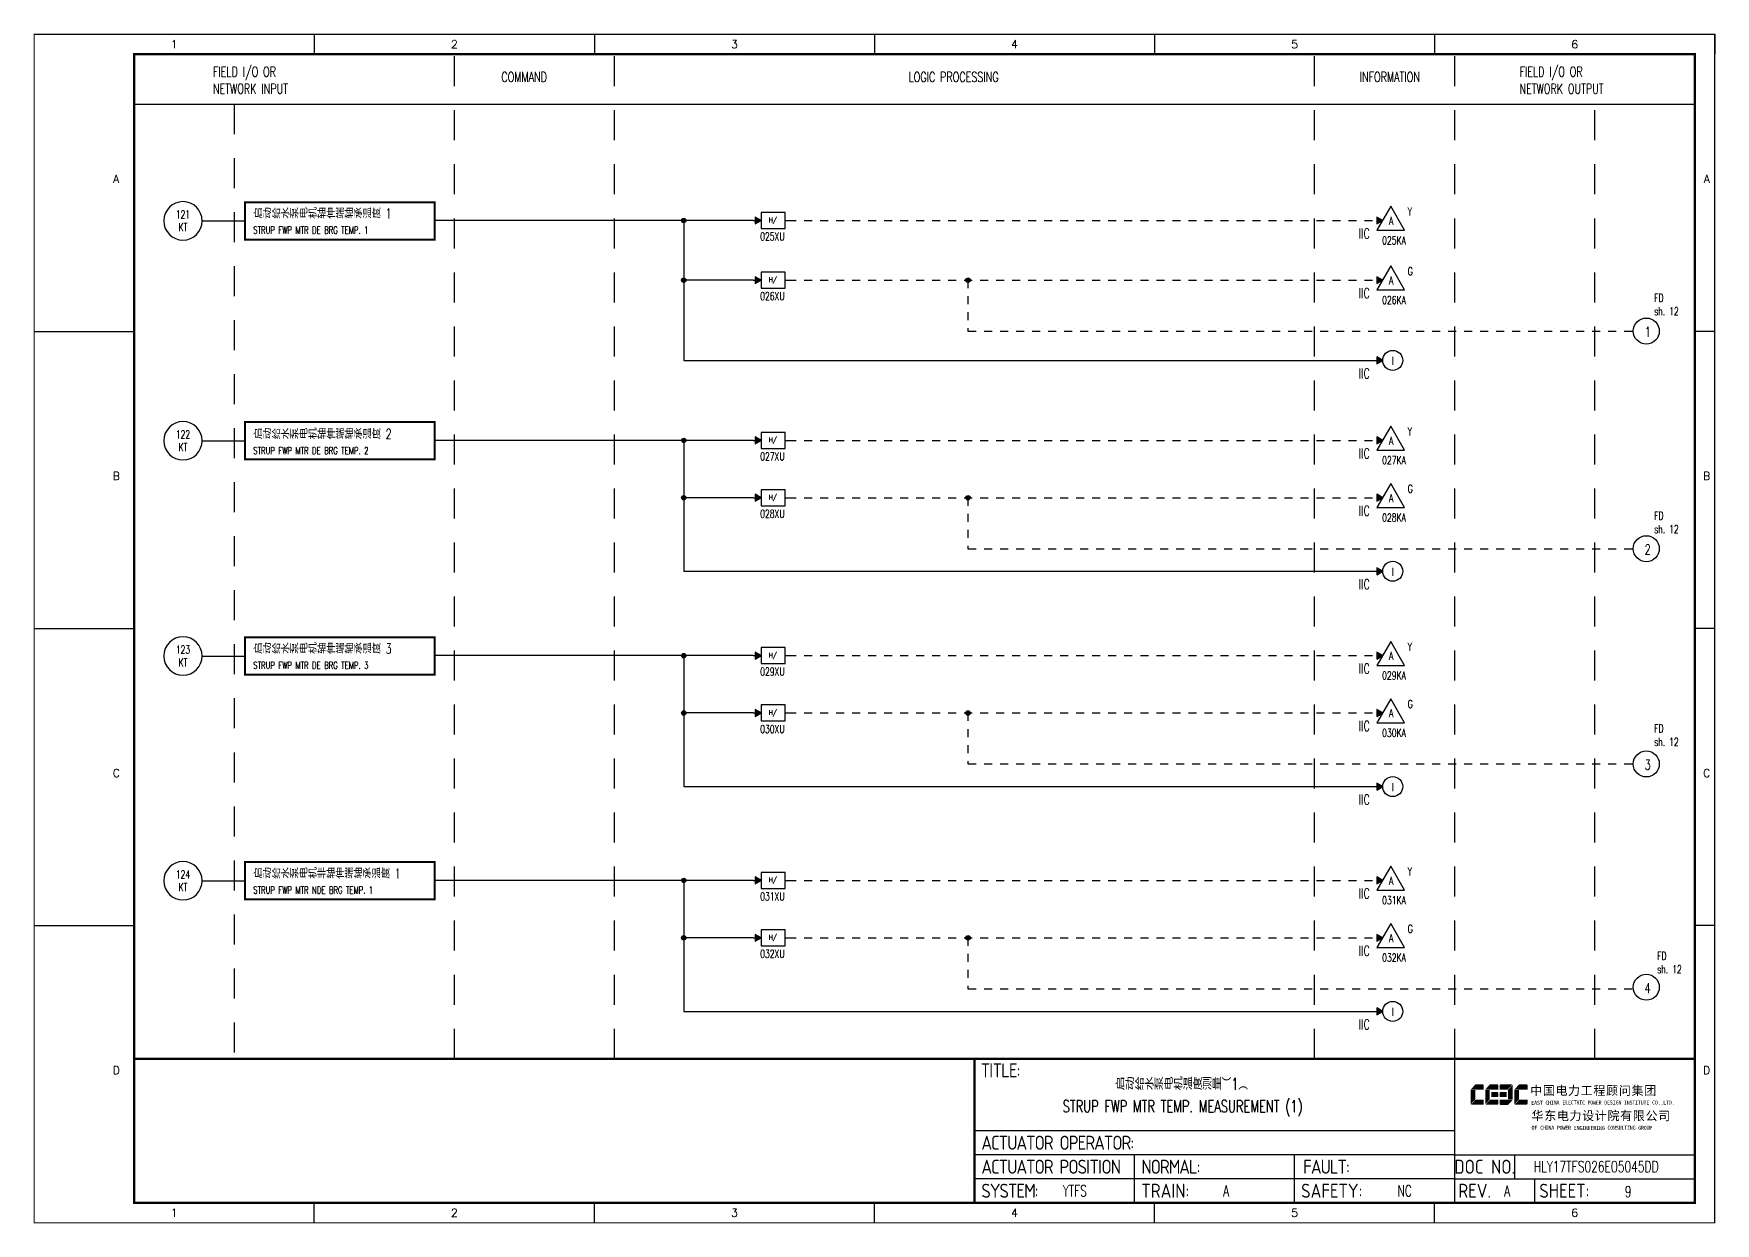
# Model space of a CAD drawing. Header units: millimetres. Extents: x 14388 to 19722, y -3447 to -1598.
# Drawn here: x 15976.7 to 16397, y -3043 to -2745.7 of the extents above; entities that cross this region are included whole.
import ezdxf
from ezdxf.enums import TextEntityAlignment as Align

# ---------------------------------------------------------------- set-up
doc = ezdxf.new("R2010")
doc.units = ezdxf.units.MM
for name, pattern in [('D2', [6, 2, -2, 2]), ('DASHED', [0.75, 0.5, -0.25]), ('JIS_02_0.7', [1.35, 0.75, -0.6])]:
    doc.linetypes.add(name, pattern=pattern)
for name, color, linetype in [('BLOCK', 7, 'Continuous'), ('BORDER', 1, 'Continuous'), ('INSTRUMENT', 4, 'Continuous'), ('MLINE', 6, 'Continuous'), ('TITLE', 1, 'Continuous'), ('TK', 7, 'Continuous'), ('图框_外框线', 7, 'Continuous'), ('图框_标题栏文字', 6, 'Continuous')]:
    doc.layers.add(name, color=color, linetype=linetype)
doc.styles.add('DANIEL', font='COMPLEX', dxfattribs={"width": 0.7, "bigfont": 'GVFS'})
doc.styles.add('ecepdi', font='simhei.ttf', dxfattribs={"width": 0.9})
doc.styles.get("Standard").update_dxf_attribs({"font": 'romans.shx', "width": 0.7, "bigfont": '@0hztxta.shx'})
doc.styles.add('工程字', font='gbenor.shx', dxfattribs={"bigfont": 'gbcbig.shx'})

# ---------------------------------------------------------------- blocks, each defined once
blk = doc.blocks.new('INS00')
at = {"layer": 'INSTRUMENT', "color": 0}
blk.add_lwpolyline([(6, 0, 1), (-6, 0, 1)], format="xyb", close=True, dxfattribs=at)
at = {"layer": 'INSTRUMENT', "flags": 1}
for tag, p in [('INSNAM', (0, 9)), ('INSDGN', (0, -9)), ('INSSUP', (0, -15)), ('INSTYP', (0, -12)), ('INSMAN', (0, -18)), ('INSREM', (0, -21))]:
    blk.add_attdef(tag, text='', height=3, dxfattribs=at).set_placement(p, align=Align.TOP_CENTER)
at = {"layer": 'INSTRUMENT', "width": 0.7}
for tag, p in [('INSHH', (6, 3.5)), ('INSL', (6, -3)), ('INSLL', (6, -6))]:
    blk.add_attdef(tag, p, '', height=2.5, dxfattribs=at)
for tag, p in [('INSIDE', (0, 2)), ('INSSYS', (0, -2))]:
    blk.add_attdef(tag, text='', height=2.5, dxfattribs=at).set_placement(p, align=Align.MIDDLE)
at = {"layer": 'INSTRUMENT', "linetype": 'DASHED', "width": 0.7}
blk.add_attdef('INSH', (6, 0.5), '', height=2.5, dxfattribs=at)
blk = doc.blocks.new('大于')
at = {"layer": 'BORDER'}
blk.add_hatch(color=256, dxfattribs=at).paths.add_polyline_path([(2178.99, 3748.47), (2177.49, 3749.34), (2177.49, 3747.6)])
for p, q in [((2176.99, 3748.47), (2178.99, 3748.47)), ((2184.99, 3748.47), (2186.99, 3748.47))]:
    blk.add_line(p, q, dxfattribs=at)
for points in [[(2178.99, 3748.47), (2177.49, 3749.34), (2177.49, 3747.6)], [(2184.99, 3750.47), (2178.99, 3750.47), (2178.99, 3746.47), (2184.99, 3746.47)]]:
    blk.add_lwpolyline(points, close=True, dxfattribs=at)
at = {"layer": 'BORDER', "style": 'DANIEL', "width": 0.8}
blk.add_text('H/', height=1.2, dxfattribs=at).set_placement((2181.94, 3748.51), align=Align.MIDDLE)
blk = doc.blocks.new('A$C1E0003F3')
h = blk.add_hatch(color=152)
edge = h.paths.add_edge_path()
edge.add_ellipse((5.15, 4.41), major_axis=(0, 0.211), ratio=0.769231, start_angle=-90, end_angle=0)
edge.add_line((5.15, 4.62), (3.22, 4.62))
edge.add_line((3.22, 4.62), (2.09, 3.35))
edge.add_line((2.09, 3.35), (5.32, 3.35))
edge.add_line((5.32, 3.35), (5.32, 4.41))
h.paths.add_polyline_path([(3.22, 3.23), (2.09, 3.23), (2.09, -0.36), (3.22, 0.91)])
edge = h.paths.add_edge_path()
edge.add_line((5.32, 0.81), (3.27, 0.81))
edge.add_line((3.27, 0.81), (2.13, -0.46))
edge.add_line((2.13, -0.46), (5.15, -0.46))
edge.add_ellipse((5.15, -0.25), major_axis=(0, 0.211), ratio=0.769231, start_angle=180, end_angle=270)
edge.add_line((5.32, -0.25), (5.32, 0.81))
h = blk.add_hatch(color=152)
edge = h.paths.add_edge_path()
edge.add_ellipse((8.78, 4.41), major_axis=(0, 0.211), ratio=0.769231, start_angle=-90, end_angle=0)
edge.add_line((8.78, 4.62), (6.84, 4.62))
edge.add_line((6.84, 4.62), (5.71, 3.35))
edge.add_line((5.71, 3.35), (8.94, 3.35))
edge.add_line((8.94, 3.35), (8.94, 4.41))
h.paths.add_polyline_path([(6.84, 3.23), (5.71, 3.23), (5.71, -0.36), (6.84, 0.91)])
edge = h.paths.add_edge_path()
edge.add_ellipse((8.78, 2.49), major_axis=(0, 0.211), ratio=0.769231, start_angle=-90, end_angle=0)
edge.add_line((8.78, 2.7), (7.22, 2.7))
edge.add_line((7.22, 2.7), (7.22, 1.44))
edge.add_line((7.22, 1.44), (8.78, 1.44))
edge.add_ellipse((8.78, 1.65), major_axis=(0, 0.211), ratio=0.769231, start_angle=180, end_angle=270)
edge.add_line((8.94, 1.65), (8.94, 2.49))
edge = h.paths.add_edge_path()
edge.add_line((8.94, 0.81), (6.89, 0.81))
edge.add_line((6.89, 0.81), (5.75, -0.46))
edge.add_line((5.75, -0.46), (8.78, -0.46))
edge.add_ellipse((8.78, -0.25), major_axis=(0, 0.211), ratio=0.769231, start_angle=180, end_angle=270)
edge.add_line((8.94, -0.25), (8.94, 0.81))
h = blk.add_hatch(color=1)
edge = h.paths.add_edge_path()
edge.add_line((12.48, 4.62), (9.46, 4.62))
edge.add_ellipse((9.46, 4.41), major_axis=(0, 0.211), ratio=0.769231, start_angle=0, end_angle=90)
edge.add_line((9.3, 4.41), (9.3, 3.35))
edge.add_line((9.3, 3.35), (11.35, 3.35))
edge.add_line((11.35, 3.35), (12.48, 4.62))
h.paths.add_polyline_path([(12.57, 4.56), (11.38, 3.23), (11.38, 0.93), (12.57, 0.93)])
edge = h.paths.add_edge_path()
edge.add_line((11.03, 2.7), (9.46, 2.7))
edge.add_ellipse((9.46, 2.49), major_axis=(0, 0.211), ratio=0.769231, start_angle=0, end_angle=90)
edge.add_line((9.3, 2.49), (9.3, 1.65))
edge.add_ellipse((9.46, 1.65), major_axis=(0, 0.211), ratio=0.769231, start_angle=90, end_angle=180)
edge.add_line((9.46, 1.44), (11.03, 1.44))
edge.add_line((11.03, 1.44), (11.03, 2.7))
h = blk.add_hatch(color=152)
edge = h.paths.add_edge_path()
edge.add_ellipse((16.11, 4.41), major_axis=(0, 0.211), ratio=0.769231, start_angle=-90, end_angle=0)
edge.add_line((16.11, 4.62), (14.14, 4.62))
edge.add_line((14.14, 4.62), (13, 3.35))
edge.add_line((13, 3.35), (16.27, 3.35))
edge.add_line((16.27, 3.35), (16.27, 4.41))
h.paths.add_polyline_path([(14.14, 3.23), (13, 3.23), (13, -0.36), (14.14, 0.91)])
edge = h.paths.add_edge_path()
edge.add_line((16.27, 0.81), (14.18, 0.81))
edge.add_line((14.18, 0.81), (13.04, -0.46))
edge.add_line((13.04, -0.46), (16.03, -0.46))
edge.add_ellipse((16.03, -0.15), major_axis=(0, 0.316), ratio=0.769231, start_angle=180, end_angle=270)
edge.add_line((16.27, -0.15), (16.27, 0.81))
h = blk.add_hatch(color=1)
edge = h.paths.add_edge_path()
edge.add_line((12.58, 0.79), (9.3, 0.79))
edge.add_line((9.3, 0.79), (9.3, -0.27))
edge.add_ellipse((9.46, -0.27), major_axis=(0, 0.211), ratio=0.769231, start_angle=90, end_angle=180)
edge.add_line((9.46, -0.48), (11.43, -0.48))
edge.add_line((11.43, -0.48), (12.58, 0.79))
at = {"layer": 'TITLE', "color": 7, "style": 'ecepdi'}
for s, p in [('中', (16.92, 1.94)), ('国', (20.09, 2)), ('电', (23.25, 1.99)), ('力', (26.39, 1.96)), ('程', (32.71, 1.98)), ('顾', (35.9, 1.98)), ('问', (39.09, 1.94)), ('集', (42.26, 1.98)), ('团', (45.42, 2.01)), ('工', (29.53, 1.95)), ('华', (17.24, -4.31)), ('东', (20.45, -4.29)), ('电', (23.62, -4.35)), ('力', (26.75, -4.32)), ('设', (29.92, -4.3)), ('计', (33.05, -4.31)), ('院', (36.26, -4.29)), ('有', (39.41, -4.29)), ('限', (42.57, -4.32)), ('公', (45.78, -4.38)), ('司', (48.91, -4.35))]:
    blk.add_text(s, height=2.2, dxfattribs=at).set_placement(p)
at = {"layer": 'TITLE', "color": 7, "style": 'ecepdi', "width": 0.975}
for s, p in [('E', (17.58, 0.02)), ('A', (18.29, 0.03)), ('S', (19, 0.03)), ('T', (19.7, 0.03)), ('C', (21.1, 0.09)), ('H', (21.77, 0.09)), ('I', (22.46, 0.09)), ('N', (23.17, 0.1)), ('A', (23.86, 0.1)), ('E', (25.35, 0.09)), ('L', (26.05, 0.11)), ('E', (26.76, 0.1)), ('C', (27.46, 0.12)), ('T', (28.18, 0.11)), ('R', (28.87, 0.1)), ('I', (29.57, 0.11)), ('C', (30.28, 0.1)), ('P', (31.64, 0.09)), ('O', (32.32, 0.08)), ('W', (33.03, 0.08)), ('E', (33.72, 0.08)), ('R', (34.42, 0.09)), ('D', (35.81, 0.1)), ('E', (36.52, 0.1)), ('S', (37.2, 0.1)), ('I', (37.91, 0.09)), ('G', (38.68, 0.11)), ('N', (39.38, 0.09)), ('I', (40.72, 0.07)), ('N', (41.43, 0.08)), ('S', (42.14, 0.08)), ('T', (42.83, 0.08)), ('I', (43.52, 0.09)), ('T', (44.22, 0.07)), ('U', (44.93, 0.07)), ('T', (45.63, 0.08)), ('E', (46.34, 0.09)), ('C', (47.76, 0.11)), ('O', (48.48, 0.1)), ('L', (50.56, 0.1)), ('T', (51.27, 0.1)), ('D', (51.96, 0.1)), ('.', (49.23, 0.1)), (',', (49.87, 0.1)), ('.', (52.72, 0.11)), ('O', (17.67, -6.18)), ('OF', (18.01, -6.2)), ('F', (18.37, -6.2)), ('C', (19.8, -6.19)), ('H', (20.47, -6.19)), ('I', (21.15, -6.19)), ('N', (21.87, -6.18)), ('A', (22.56, -6.18)), ('P', (23.98, -6.2)), ('O', (24.66, -6.21)), ('W', (25.36, -6.21)), ('E', (26.06, -6.21)), ('R', (26.75, -6.2)), ('E', (28.19, -6.24)), ('N', (28.91, -6.27)), ('G', (29.62, -6.26)), ('I', (30.32, -6.27)), ('N', (31.02, -6.27)), ('E', (31.7, -6.28)), ('E', (32.41, -6.27)), ('R', (33.1, -6.24)), ('I', (33.81, -6.24)), ('N', (34.51, -6.26)), ('G', (35.2, -6.24)), ('C', (36.61, -6.19)), ('O', (37.3, -6.21)), ('N', (38, -6.2)), ('S', (38.71, -6.21)), ('U', (39.41, -6.18)), ('L', (40.11, -6.18)), ('T', (40.81, -6.19)), ('I', (41.51, -6.21)), ('N', (42.2, -6.21)), ('G', (42.91, -6.17)), ('G', (44.29, -6.2)), ('R', (45, -6.21)), ('O', (45.69, -6.22)), ('U', (46.39, -6.2)), ('P', (47.1, -6.23))]:
    blk.add_text(s, height=1, dxfattribs=at).set_placement(p, align=Align.MIDDLE_CENTER)
blk = doc.blocks.new('A$C57484896')
for p, q in [((70, 297), (70, 292)), ((140, 297), (140, 292)), ((210, 297), (210, 292)), ((280, 297), (280, 292)), ((350, 297), (350, 292)), ((420, 297), (420, 292)), ((0, 222.75), (25, 222.75)), ((420, 222.75), (415, 222.75)), ((0, 148.5), (25, 148.5)), ((420, 148.5), (415, 148.5)), ((0, 74.25), (25, 74.25)), ((420, 74.25), (415, 74.25)), ((70, 0), (70, 5)), ((140, 0), (140, 5)), ((210, 0), (210, 5)), ((280, 0), (280, 5)), ((350, 0), (350, 5))]:
    blk.add_line(p, q)
at = {"layer": 'MLINE', "linetype": 'JIS_02_0.7', "ltscale": 10}
for p, q in [((105, 41), (105, 292)), ((145, 41), (145, 292)), ((320, 41), (320, 292)), ((355, 41), (355, 292)), ((50, 279.56), (50, 41)), ((390, 41), (390, 279.56))]:
    blk.add_line(p, q, dxfattribs=at)
at = {"layer": 'MLINE'}
blk.add_line((25, 279.56), (415, 279.56), dxfattribs=at)
at = {"layer": '图框_外框线'}
for p, q in [((355, 5), (355, 41)), ((355, 23), (235, 23)), ((355, 17), (235, 17)), ((275, 11), (275, 17)), ((315, 11), (315, 17)), ((355, 17), (415, 17)), ((370, 11), (370, 17)), ((355, 11), (235, 11)), ((355, 11), (235, 11)), ((275, 5), (275, 11)), ((315, 5), (315, 11)), ((355, 11), (415, 11)), ((375, 5), (375, 11))]:
    blk.add_line(p, q, dxfattribs=at)
for points, const_width in [([(0, 0), (420, 0), (420, 297), (0, 297)], 0.3), ([(25, 5), (415, 5), (415, 292), (25, 292)], 0.6)]:
    blk.add_lwpolyline(points, close=True, dxfattribs=dict(at, const_width=const_width))
at = {"layer": '图框_外框线', "const_width": 0.6}
blk.add_lwpolyline([(235, 41), (25, 41)], dxfattribs=at)
at = {"layer": '图框_外框线'}
blk.add_lwpolyline([(415, 41, 0.6, 0.6, 0), (235, 41, 0.6, 0.6, 0), (235, 5, 0, 0, 0)], format="xyseb", dxfattribs=at)
blk.add_blockref('A$C1E0003F3', (356.94, 29.95))
at = {"layer": 'MLINE', "char_height": 2.5, "width": 31.8959, "attachment_point": 1}
for s, insert in [('FIELD I/O OR', (44.67, 288.89)), ('COMMAND', (116.74, 287.58)), ('LOGIC PROCESSING', (218.52, 287.58)), ('INFORMATION', (331.25, 287.58)), ('FIELD I/O OR', (371.22, 288.89)), ('NETWORK INPUT', (44.67, 284.64)), ('NETWORK OUTPUT', (371.22, 284.64))]:
    blk.add_mtext(s, dxfattribs=dict(at, insert=insert))
at = {"layer": 'TK', "color": 3}
for s, p in [('1', (35, 294.5)), ('2', (105, 294.5)), ('3', (175, 294.5)), ('4', (245, 294.5)), ('5', (315, 294.5)), ('6', (385, 294.5)), ('1', (35, 2.5)), ('2', (105, 2.5)), ('3', (175, 2.5)), ('4', (245, 2.5)), ('5', (315, 2.5)), ('6', (385, 2.5))]:
    blk.add_text(s, height=2, dxfattribs=at).set_placement(p, align=Align.MIDDLE)
for s, p in [('A', (20.5, 259.88)), ('A', (418, 259.88)), ('B', (20.5, 185.62)), ('B', (418, 185.62)), ('C', (20.5, 111.38)), ('C', (418, 111.38)), ('D', (20.5, 37.12)), ('D', (418, 37.12))]:
    blk.add_text(s, height=2, dxfattribs=at).set_placement(p, align=Align.CENTER)
at = {"layer": '图框_标题栏文字', "char_height": 3.5, "style": '工程字'}
for s, insert, width, attachment_point in [('{\\T0.9; TITLE:}', (234.86, 38.09), 14.2249, 4), ('{\\T0.9; ACTUATOR OPERATOR:}', (235, 20), 40, 4), ('{\\T0.9; ACTUATOR POSITION}', (235, 14), 45, 4), ('{\\T0.9; NORMAL:}', (275, 14), 18.2557, 4), ('{\\T0.9; FAULT:}', (315.44, 14), 15, 4), ('DOC NO.', (362.5, 14), 15, 5), ('{\\T0.9; SYSTEM:}', (235, 8), 17.9526, 4), ('{\\T0.9; }TRAIN: ', (275, 8), 17.6638, 4), ('SAFETY:', (324.3, 8), 22.3993, 5), ('REV.', (360, 8), 10, 5), ('SHEET:', (382.42, 8), 20, 5)]:
    blk.add_mtext(s, dxfattribs=dict(at, insert=insert, width=width, attachment_point=attachment_point))

msp = doc.modelspace()

# ---------------------------------------------------------------- hatches: boundary and pattern name
h = msp.add_hatch(color=256)
edge = h.paths.add_edge_path()
edge.add_arc((16139.19, -2792.36), 0.55, 0, 360)
for points in [[(16313.88, -2792.36), (16312.38, -2791.49), (16312.38, -2793.23)], [(16313.88, -2807.27), (16312.38, -2806.41), (16312.38, -2808.14)], [(16313.88, -2827.32), (16312.38, -2826.45), (16312.38, -2828.18)], [(16313.88, -2847.31), (16312.38, -2846.44), (16312.38, -2848.18)], [(16313.88, -2861.64), (16312.38, -2860.78), (16312.38, -2862.51)], [(16313.88, -2880.02), (16312.38, -2879.16), (16312.38, -2880.89)], [(16313.88, -2901.1), (16312.38, -2900.23), (16312.38, -2901.97)], [(16313.88, -2915.43), (16312.38, -2914.57), (16312.38, -2916.3)], [(16313.88, -2933.82), (16312.38, -2932.95), (16312.38, -2934.68)], [(16313.88, -2957.27), (16312.38, -2956.41), (16312.38, -2958.14)], [(16313.88, -2971.61), (16312.38, -2970.74), (16312.38, -2972.47)], [(16313.88, -2989.99), (16312.38, -2989.12), (16312.38, -2990.85)]]:
    msp.add_hatch(color=256).paths.add_polyline_path(points)
h = msp.add_hatch(color=256)
edge = h.paths.add_edge_path()
edge.add_arc((16139.19, -2807.27), 0.55, 0, 360)
h = msp.add_hatch(color=256)
edge = h.paths.add_edge_path()
edge.add_arc((16210.23, -2807.27), 0.55, 0, 360)
h = msp.add_hatch(color=256)
edge = h.paths.add_edge_path()
edge.add_arc((16139.19, -2847.31), 0.55, 0, 360)
h = msp.add_hatch(color=256)
edge = h.paths.add_edge_path()
edge.add_arc((16139.19, -2861.64), 0.55, 0, 360)
h = msp.add_hatch(color=256)
edge = h.paths.add_edge_path()
edge.add_arc((16210.23, -2861.64), 0.55, 0, 360)
h = msp.add_hatch(color=256)
edge = h.paths.add_edge_path()
edge.add_arc((16139.19, -2901.1), 0.55, 0, 360)
h = msp.add_hatch(color=256)
edge = h.paths.add_edge_path()
edge.add_arc((16139.19, -2915.43), 0.55, 0, 360)
h = msp.add_hatch(color=256)
edge = h.paths.add_edge_path()
edge.add_arc((16210.23, -2915.43), 0.55, 0, 360)
h = msp.add_hatch(color=256)
edge = h.paths.add_edge_path()
edge.add_arc((16139.19, -2957.27), 0.55, 0, 360)
h = msp.add_hatch(color=256)
edge = h.paths.add_edge_path()
edge.add_arc((16139.19, -2971.61), 0.55, 0, 360)
h = msp.add_hatch(color=256)
edge = h.paths.add_edge_path()
edge.add_arc((16210.23, -2971.61), 0.55, 0, 360)

# ---------------------------------------------------------------- linework, layer by layer
for p, q in [((16076.93, -2797.12), (16076.93, -2787.78)), ((16018.83, -2792.45), (16029.53, -2792.45)), ((16156.5, -2792.36), (16076.93, -2792.36)), ((16139.19, -2792.36), (16139.19, -2827.32)), ((16076.93, -2797.12), (16029.53, -2797.12)), ((16156.5, -2807.27), (16139.19, -2807.27)), ((16139.19, -2827.32), (16313.88, -2827.32)), ((16076.93, -2852.07), (16076.93, -2842.73)), ((16018.83, -2847.4), (16029.53, -2847.4)), ((16156.5, -2847.31), (16076.93, -2847.31)), ((16139.19, -2847.31), (16139.19, -2880.02)), ((16076.93, -2852.07), (16029.53, -2852.07)), ((16156.5, -2861.64), (16139.19, -2861.64)), ((16139.19, -2880.02), (16313.88, -2880.02)), ((16076.93, -2905.86), (16076.93, -2896.52)), ((16018.83, -2901.19), (16029.53, -2901.19)), ((16156.5, -2901.1), (16076.93, -2901.1)), ((16139.19, -2901.1), (16139.19, -2933.82)), ((16076.93, -2905.86), (16029.53, -2905.86)), ((16156.5, -2915.43), (16139.19, -2915.43)), ((16139.19, -2933.82), (16313.88, -2933.82)), ((16076.93, -2962.03), (16076.93, -2952.69)), ((16018.83, -2957.36), (16029.53, -2957.36)), ((16156.5, -2957.27), (16076.93, -2957.27)), ((16139.19, -2957.27), (16139.19, -2989.99)), ((16076.93, -2962.03), (16029.53, -2962.03)), ((16156.5, -2971.61), (16139.19, -2971.61)), ((16139.19, -2989.99), (16313.88, -2989.99))]:
    msp.add_line(p, q)
at = {"linetype": 'D2'}
for p, q in [((16165.3, -2792.36), (16313.88, -2792.36)), ((16165.3, -2807.27), (16313.88, -2807.27)), ((16210.23, -2807.27), (16210.23, -2819.99)), ((16210.23, -2819.99), (16376.5, -2819.99)), ((16165.3, -2847.31), (16313.88, -2847.31)), ((16165.3, -2861.64), (16313.88, -2861.64)), ((16210.23, -2861.64), (16210.23, -2874.37)), ((16210.23, -2874.37), (16376.5, -2874.37)), ((16165.3, -2901.1), (16313.88, -2901.1)), ((16165.3, -2915.43), (16313.88, -2915.43)), ((16210.23, -2915.43), (16210.23, -2928.16)), ((16210.23, -2928.16), (16376.5, -2928.16)), ((16165.3, -2957.27), (16313.88, -2957.27)), ((16165.3, -2971.61), (16313.88, -2971.61)), ((16210.23, -2971.61), (16210.23, -2984.33)), ((16210.23, -2984.33), (16376.5, -2984.33))]:
    msp.add_line(p, q, dxfattribs=at)
at = {"const_width": 0.5}
for points in [[(16029.53, -2787.78), (16076.93, -2787.78), (16076.93, -2797.12), (16029.53, -2797.12), (16029.53, -2787.78)], [(16029.53, -2842.73), (16076.93, -2842.73), (16076.93, -2852.07), (16029.53, -2852.07), (16029.53, -2842.73)], [(16029.53, -2896.52), (16076.93, -2896.52), (16076.93, -2905.86), (16029.53, -2905.86), (16029.53, -2896.52)], [(16029.53, -2952.69), (16076.93, -2952.69), (16076.93, -2962.03), (16029.53, -2962.03), (16029.53, -2952.69)]]:
    msp.add_lwpolyline(points, dxfattribs=at)
at = {"color": 1}
for points in [[(16319.36, -2794.81), (16315.9, -2788.81), (16312.44, -2794.81)], [(16319.36, -2809.72), (16315.9, -2803.72), (16312.44, -2809.72)], [(16319.36, -2849.76), (16315.9, -2843.76), (16312.44, -2849.76)], [(16319.36, -2864.09), (16315.9, -2858.09), (16312.44, -2864.09)], [(16319.36, -2903.55), (16315.9, -2897.55), (16312.44, -2903.55)], [(16319.36, -2917.88), (16315.9, -2911.88), (16312.44, -2917.88)], [(16319.36, -2959.72), (16315.9, -2953.72), (16312.44, -2959.72)], [(16319.36, -2974.06), (16315.9, -2968.06), (16312.44, -2974.06)]]:
    msp.add_lwpolyline(points, close=True, dxfattribs=at)
for points in [[(16313.88, -2792.36), (16312.38, -2791.49), (16312.38, -2793.23)], [(16313.88, -2807.27), (16312.38, -2806.41), (16312.38, -2808.14)], [(16313.88, -2827.32), (16312.38, -2826.45), (16312.38, -2828.18)], [(16313.88, -2847.31), (16312.38, -2846.44), (16312.38, -2848.18)], [(16313.88, -2861.64), (16312.38, -2860.78), (16312.38, -2862.51)], [(16313.88, -2880.02), (16312.38, -2879.16), (16312.38, -2880.89)], [(16313.88, -2901.1), (16312.38, -2900.23), (16312.38, -2901.97)], [(16313.88, -2915.43), (16312.38, -2914.57), (16312.38, -2916.3)], [(16313.88, -2933.82), (16312.38, -2932.95), (16312.38, -2934.68)], [(16313.88, -2957.27), (16312.38, -2956.41), (16312.38, -2958.14)], [(16313.88, -2971.61), (16312.38, -2970.74), (16312.38, -2972.47)], [(16313.88, -2989.99), (16312.38, -2989.12), (16312.38, -2990.85)]]:
    msp.add_lwpolyline(points, close=True)
for centre, radius in [((16139.19, -2792.36), 0.55), ((16139.19, -2807.27), 0.55), ((16210.23, -2807.27), 0.55), ((16379.75, -2819.99), 3.25), ((16316.38, -2827.32), 2.5), ((16139.19, -2847.31), 0.55), ((16139.19, -2861.64), 0.55), ((16210.23, -2861.64), 0.55), ((16379.75, -2874.37), 3.25), ((16316.38, -2880.02), 2.5), ((16139.19, -2901.1), 0.55), ((16139.19, -2915.43), 0.55), ((16210.23, -2915.43), 0.55), ((16379.75, -2928.16), 3.25), ((16316.38, -2933.83), 2.5), ((16139.19, -2957.27), 0.55), ((16139.19, -2971.61), 0.55), ((16210.23, -2971.61), 0.55), ((16379.75, -2983.96), 3.25), ((16316.38, -2990), 2.5)]:
    msp.add_circle(centre, radius)

# ---------------------------------------------------------------- block references
for name, p in [('A$C57484896', (15976.86, -3042.82)), ('大于', (13979.51, -6540.83)), ('大于', (13979.51, -6555.74)), ('大于', (13979.51, -6595.78)), ('大于', (13979.51, -6610.11)), ('大于', (13979.51, -6649.57)), ('大于', (13979.51, -6663.9)), ('大于', (13979.51, -6705.74)), ('大于', (13979.51, -6720.08))]:
    msp.add_blockref(name, p)
at = {"layer": 'MLINE', "xscale": 0.7999999999992724, "yscale": 0.7999999999992724, "zscale": 0.8}
for p, values in [((16014.03, -2792.45), {'INSIDE': '121', 'INSSYS': 'KT'}), ((16014.03, -2847.4), {'INSIDE': '122', 'INSSYS': 'KT'}), ((16014.03, -2901.19), {'INSIDE': '123', 'INSSYS': 'KT'}), ((16014.03, -2957.36), {'INSIDE': '124', 'INSSYS': 'KT'})]:
    msp.add_blockref('INS00', p, dxfattribs=at).add_auto_attribs(values)

# ---------------------------------------------------------------- texts
at = {"color": 1, "width": 0.7}
for p in [(16315.99, -2793.44), (16315.99, -2808.35), (16315.99, -2848.39), (16315.99, -2862.72), (16315.99, -2902.18), (16315.99, -2916.51), (16315.99, -2958.35), (16315.99, -2972.68)]:
    msp.add_text('A', height=2, dxfattribs=at).set_placement(p, align=Align.CENTER)
at = {"width": 0.7}
for p in [(16316.42, -2828.44), (16316.42, -2881.15), (16316.42, -2934.95), (16316.42, -2991.13)]:
    msp.add_text('I', height=2, dxfattribs=at).set_placement(p, align=Align.CENTER)
at = {"attachment_point": 1}
for s, insert, char_height, width in [('启动给水泵电机轴伸端轴承温度 1', (16031.61, -2789.34), 2.5, 73.0067), ('Y', (16320.12, -2789.12), 2, 73.0067), ('STRUP FWP MTR DE BRG TEMP. 1', (16031.61, -2793.86), 1.8, 73.0067), ('IIC', (16307.88, -2794.36), 2.5, 4.5039), ('025KA', (16313.73, -2796.32), 2, 73.0067), ('G', (16320.12, -2804.03), 2, 73.0067), ('IIC', (16307.88, -2809.27), 2.5, 4.5039), ('026KA', (16313.73, -2811.23), 2, 73.0067), ('1', (16379.36, -2818.95), 2.5, 73.0067), ('IIC', (16307.88, -2829.32), 2.5, 4.5039), ('启动给水泵电机轴伸端轴承温度 2', (16031.61, -2844.46), 2.5, 73.0067), ('Y', (16320.12, -2844.07), 2, 73.0067), ('STRUP FWP MTR DE BRG TEMP. 2', (16031.61, -2848.98), 1.8, 73.0067), ('IIC', (16307.88, -2849.31), 2.5, 4.5039), ('027KA', (16313.73, -2851.27), 2, 73.0067), ('G', (16320.12, -2858.4), 2, 73.0067), ('IIC', (16307.88, -2863.64), 2.5, 4.5039), ('028KA', (16313.73, -2865.61), 2, 73.0067), ('2', (16379.36, -2873.32), 2.5, 73.0067), ('IIC', (16307.88, -2882.02), 2.5, 4.5039), ('启动给水泵电机轴伸端轴承温度 3', (16031.61, -2898.09), 2.5, 73.0067), ('Y', (16320.12, -2897.86), 2, 73.0067), ('STRUP FWP MTR DE BRG TEMP. 3', (16031.61, -2902.61), 1.8, 73.0067), ('IIC', (16307.88, -2903.1), 2.5, 4.5039), ('029KA', (16313.73, -2905.06), 2, 73.0067), ('G', (16320.12, -2912.19), 2, 73.0067), ('IIC', (16307.88, -2917.43), 2.5, 4.5039), ('030KA', (16313.73, -2919.4), 2, 73.0067), ('3', (16379.36, -2927.11), 2.5, 73.0067), ('IIC', (16307.88, -2935.83), 2.5, 4.5039), ('启动给水泵电机非轴伸端轴承温度 1', (16031.61, -2954.26), 2.5, 73.0067), ('Y', (16320.12, -2954.03), 2, 73.0067), ('STRUP FWP MTR NDE BRG TEMP. 1', (16031.61, -2958.78), 1.8, 73.0067), ('IIC', (16307.88, -2959.27), 2.5, 4.5039), ('031KA', (16313.73, -2961.24), 2, 73.0067), ('G', (16320.12, -2968.36), 2, 73.0067), ('IIC', (16307.88, -2973.61), 2.5, 4.5039), ('032KA', (16313.73, -2975.57), 2, 73.0067), ('4', (16379.36, -2982.92), 2.5, 73.0067), ('IIC', (16307.88, -2992), 2.5, 4.5039), ('启动给水泵电机温度测量（1）', (16247.03, -3006.63), 3, 57.1272), ('STRUP FWP MTR TEMP. MEASUREMENT (1)', (16233.89, -3012.22), 3, 84.237), ('YTFS', (16233.9, -3033.43), 2.8, 8.5983), ('A', (16273.96, -3033.43), 2.8, 8.5983), ('NC', (16317.54, -3033.43), 2.8, 8.5983), ('A', (16344.24, -3033.49), 2.8, 8.5983)]:
    msp.add_mtext(s, dxfattribs=dict(at, insert=insert, char_height=char_height, width=width))
at = {"color": 1, "char_height": 2, "width": 73.0067, "attachment_point": 1}
for insert in [(16381.73, -2810.71), (16381.73, -2865.13), (16381.73, -2918.3), (16382.48, -2975.14)]:
    msp.add_mtext('FD\\Psh. 12', dxfattribs=dict(at, insert=insert))
at = {"width": 0.7}
for tag, p, s in [('HLY17TFS026E05045DD', (16351.6, -3030.19), ''), ('9', (16374.36, -3036.43), '1')]:
    msp.add_attdef(tag, p, s, height=2.8, dxfattribs=at)
at = {"layer": 'BLOCK', "width": 0.7}
for s, p in [('025XU', (16161.35, -2796.35)), ('026XU', (16161.35, -2811.26)), ('027XU', (16161.35, -2851.3)), ('028XU', (16161.35, -2865.64)), ('029XU', (16161.35, -2905.09)), ('030XU', (16161.35, -2919.43)), ('031XU', (16161.35, -2961.27)), ('032XU', (16161.35, -2975.6))]:
    msp.add_text(s, height=2, dxfattribs=at).set_placement(p, align=Align.MIDDLE)

doc.saveas('drawing.dxf')
